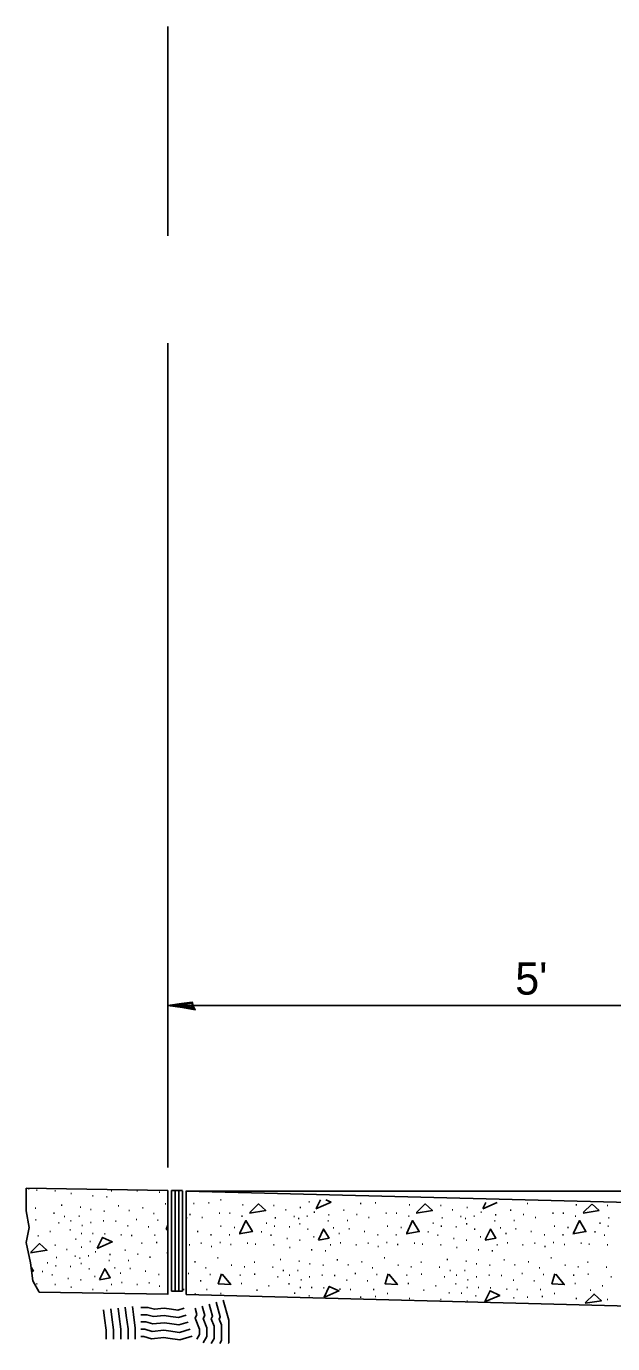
# Model space of a CAD drawing. Extents: x -0.01 to 2.83, y -0.11 to 1.83.
# Drawn here: x 0.5554 to 0.7679, y 0.4078 to 0.8847 of the extents above; entities that cross this region are included whole.
import ezdxf

# ---------------------------------------------------------------- set-up
doc = ezdxf.new("R2010")
doc.units = 0
doc.layers.add('RD_Pr_Roadway_Dimensions', color=7, linetype='Continuous')
doc.layers.add('SH_General_Details', color=7, linetype='Continuous')

msp = doc.modelspace()

# ---------------------------------------------------------------- linework, layer by layer
at = {"layer": 'RD_Pr_Roadway_Dimensions'}
msp.add_line((0.60663, 0.53028), (0.8633, 0.53028), dxfattribs=at)
msp.add_lwpolyline([(0.61581, 0.53014), (0.6155, 0.53151), (0.61162, 0.53092), (0.60663, 0.53028), (0.61196, 0.52954), (0.61663, 0.52872), (0.61581, 0.53014), (0.6154, 0.53105), (0.60998, 0.53027), (0.6159, 0.52923), (0.61503, 0.53039), (0.61254, 0.53024), (0.61493, 0.52987)], dxfattribs=at)
at = {"layer": 'SH_General_Details'}
for p, q in [((0.60663, 0.80889), (0.60663, 0.88469)), ((0.60663, 0.47158), (0.60663, 0.77002)), ((0.55542, 0.46409), (0.60665, 0.46325)), ((0.55618, 0.46388), (0.55644, 0.46388)), ((0.55907, 0.46343), (0.55933, 0.46343)), ((0.56571, 0.4632), (0.56597, 0.4632)), ((0.58618, 0.4632), (0.58644, 0.4632)), ((0.59548, 0.4632), (0.59575, 0.4632)), ((0.60349, 0.46263), (0.60375, 0.46263)), ((0.60665, 0.46325), (0.60665, 0.46325)), ((0.60665, 0.46325), (0.60665, 0.42569)), ((0.60798, 0.46325), (0.60798, 0.4268)), ((0.60798, 0.46325), (0.61197, 0.46325)), ((0.60931, 0.46325), (0.60931, 0.4268)), ((0.61064, 0.46308), (0.61064, 0.4268)), ((0.61197, 0.46314), (0.61197, 0.4268)), ((0.6133, 0.46308), (0.6133, 0.46314)), ((0.6133, 0.42569), (0.6133, 0.46314)), ((0.6133, 0.46308), (0.8633, 0.46308)), ((0.86064, 0.45676), (0.6133, 0.46308)), ((0.56809, 0.45798), (0.56836, 0.45798)), ((0.5715, 0.46223), (0.57176, 0.46223)), ((0.57937, 0.46138), (0.57963, 0.46138)), ((0.58442, 0.46104), (0.58468, 0.46104)), ((0.60576, 0.45849), (0.60602, 0.45849)), ((0.616, 0.45861), (0.61627, 0.45861)), ((0.62139, 0.45884), (0.62166, 0.45884)), ((0.62576, 0.45997), (0.62603, 0.45997)), ((0.63371, 0.45815), (0.63397, 0.45815)), ((0.645, 0.45781), (0.64527, 0.45781)), ((0.65775, 0.45917), (0.65802, 0.45917)), ((0.67642, 0.45861), (0.67669, 0.45861)), ((0.68182, 0.45884), (0.68208, 0.45884)), ((0.69413, 0.45815), (0.69439, 0.45815)), ((0.70543, 0.45781), (0.70569, 0.45781)), ((0.73685, 0.45861), (0.73711, 0.45861)), ((0.75455, 0.45815), (0.75482, 0.45815)), ((0.76585, 0.45781), (0.76611, 0.45781)), ((0.55862, 0.4569), (0.55888, 0.4569)), ((0.56531, 0.45514), (0.56558, 0.45514)), ((0.56911, 0.45389), (0.56938, 0.45389)), ((0.57439, 0.45401), (0.57466, 0.45401)), ((0.57488, 0.4573), (0.57515, 0.4573)), ((0.57869, 0.45639), (0.57895, 0.45639)), ((0.58351, 0.45582), (0.58377, 0.45582)), ((0.58867, 0.45775), (0.58894, 0.45775)), ((0.59259, 0.45605), (0.59285, 0.45605)), ((0.59753, 0.45707), (0.59779, 0.45707)), ((0.60144, 0.45491), (0.60171, 0.45491)), ((0.61342, 0.45339), (0.61368, 0.45339)), ((0.61458, 0.45464), (0.61485, 0.45464)), ((0.61895, 0.45356), (0.61922, 0.45356)), ((0.62525, 0.45509), (0.62552, 0.45509)), ((0.629, 0.45509), (0.62926, 0.45509)), ((0.63343, 0.45395), (0.63369, 0.45395)), ((0.64551, 0.45339), (0.64578, 0.45339)), ((0.64926, 0.45634), (0.64952, 0.45634)), ((0.65232, 0.45384), (0.65259, 0.45384)), ((0.65395, 0.45316), (0.65421, 0.45316)), ((0.65457, 0.45719), (0.65484, 0.45719)), ((0.65707, 0.45395), (0.65734, 0.45395)), ((0.65963, 0.45543), (0.65989, 0.45543)), ((0.6649, 0.45447), (0.66517, 0.45447)), ((0.67035, 0.45611), (0.67062, 0.45611)), ((0.67501, 0.45464), (0.67527, 0.45464)), ((0.67938, 0.45356), (0.67964, 0.45356)), ((0.68568, 0.45509), (0.68594, 0.45509)), ((0.68942, 0.45509), (0.68968, 0.45509)), ((0.69385, 0.45395), (0.69411, 0.45395)), ((0.70594, 0.45339), (0.7062, 0.45339)), ((0.70968, 0.45634), (0.70995, 0.45634)), ((0.71274, 0.45384), (0.71301, 0.45384)), ((0.71437, 0.45316), (0.71464, 0.45316)), ((0.715, 0.45719), (0.71526, 0.45719)), ((0.71749, 0.45395), (0.71776, 0.45395)), ((0.72005, 0.45543), (0.72031, 0.45543)), ((0.72532, 0.45447), (0.72559, 0.45447)), ((0.73077, 0.45611), (0.73104, 0.45611)), ((0.73543, 0.45464), (0.73569, 0.45464)), ((0.7398, 0.45356), (0.74006, 0.45356)), ((0.7461, 0.45509), (0.74636, 0.45509)), ((0.74984, 0.45509), (0.75011, 0.45509)), ((0.75427, 0.45395), (0.75453, 0.45395)), ((0.76636, 0.45339), (0.76662, 0.45339)), ((0.55873, 0.45264), (0.55899, 0.45264)), ((0.56389, 0.44844), (0.56416, 0.44844)), ((0.56707, 0.45162), (0.56734, 0.45162)), ((0.57116, 0.44907), (0.57142, 0.44907)), ((0.57138, 0.4523), (0.57165, 0.4523)), ((0.57557, 0.4506), (0.57583, 0.4506)), ((0.57863, 0.45168), (0.57889, 0.45168)), ((0.58323, 0.4523), (0.58349, 0.4523)), ((0.58771, 0.45219), (0.58797, 0.45219)), ((0.59208, 0.45049), (0.59234, 0.45049)), ((0.5952, 0.45281), (0.59546, 0.45281)), ((0.59957, 0.45015), (0.59983, 0.45015)), ((0.60298, 0.45253), (0.60324, 0.45253)), ((0.61737, 0.44847), (0.61763, 0.44847)), ((0.62576, 0.4504), (0.62603, 0.4504)), ((0.6307, 0.44994), (0.63096, 0.44994)), ((0.64046, 0.44836), (0.64072, 0.44836)), ((0.64228, 0.45148), (0.64254, 0.45148)), ((0.64523, 0.4504), (0.64549, 0.4504)), ((0.65062, 0.45011), (0.65088, 0.45011)), ((0.6544, 0.45125), (0.65467, 0.45125)), ((0.6573, 0.44926), (0.65756, 0.44926)), ((0.66462, 0.45227), (0.66488, 0.45227)), ((0.66661, 0.44972), (0.66687, 0.44972)), ((0.6716, 0.45237), (0.67186, 0.45237)), ((0.67222, 0.44943), (0.67249, 0.44943)), ((0.67779, 0.44847), (0.67805, 0.44847)), ((0.68619, 0.4504), (0.68645, 0.4504)), ((0.69112, 0.44994), (0.69139, 0.44994)), ((0.70088, 0.44836), (0.70115, 0.44836)), ((0.7027, 0.45148), (0.70296, 0.45148)), ((0.70565, 0.4504), (0.70591, 0.4504)), ((0.71104, 0.45011), (0.71131, 0.45011)), ((0.71482, 0.45125), (0.71509, 0.45125)), ((0.71772, 0.44926), (0.71799, 0.44926)), ((0.72504, 0.45227), (0.7253, 0.45227)), ((0.72703, 0.44972), (0.72729, 0.44972)), ((0.73202, 0.45237), (0.73229, 0.45237)), ((0.73264, 0.44943), (0.73291, 0.44943)), ((0.73821, 0.44847), (0.73847, 0.44847)), ((0.74661, 0.4504), (0.74687, 0.4504)), ((0.75154, 0.44994), (0.75181, 0.44994)), ((0.76131, 0.44836), (0.76157, 0.44836)), ((0.76312, 0.45148), (0.76339, 0.45148)), ((0.76607, 0.4504), (0.76634, 0.4504)), ((0.55958, 0.44685), (0.55984, 0.44685)), ((0.5732, 0.44572), (0.57347, 0.44572)), ((0.57528, 0.44776), (0.57555, 0.44776)), ((0.57846, 0.44481), (0.57872, 0.44481)), ((0.57937, 0.44776), (0.57963, 0.44776)), ((0.58374, 0.44765), (0.584, 0.44765)), ((0.58964, 0.44719), (0.5899, 0.44719)), ((0.59344, 0.44702), (0.59371, 0.44702)), ((0.59713, 0.44424), (0.5974, 0.44424)), ((0.60184, 0.44708), (0.6021, 0.44708)), ((0.60252, 0.44447), (0.60279, 0.44447)), ((0.61436, 0.44359), (0.61462, 0.44359)), ((0.61867, 0.44427), (0.61893, 0.44427)), ((0.62219, 0.44722), (0.62245, 0.44722)), ((0.62548, 0.4445), (0.62574, 0.4445)), ((0.62889, 0.44722), (0.62915, 0.44722)), ((0.6294, 0.44376), (0.62966, 0.44376)), ((0.63547, 0.44427), (0.63573, 0.44427)), ((0.63836, 0.44381), (0.63863, 0.44381)), ((0.64392, 0.44711), (0.64419, 0.44711)), ((0.645, 0.44359), (0.64527, 0.44359)), ((0.64977, 0.44586), (0.65003, 0.44586)), ((0.65435, 0.44535), (0.65461, 0.44535)), ((0.65946, 0.44648), (0.65972, 0.44648)), ((0.66547, 0.44359), (0.66573, 0.44359)), ((0.66865, 0.44768), (0.66891, 0.44768)), ((0.66916, 0.44438), (0.66942, 0.44438)), ((0.67478, 0.44359), (0.67504, 0.44359)), ((0.67909, 0.44427), (0.67936, 0.44427)), ((0.68261, 0.44722), (0.68287, 0.44722)), ((0.6859, 0.4445), (0.68617, 0.4445)), ((0.68931, 0.44722), (0.68957, 0.44722)), ((0.68982, 0.44376), (0.69008, 0.44376)), ((0.69589, 0.44427), (0.69615, 0.44427)), ((0.69878, 0.44381), (0.69905, 0.44381)), ((0.70435, 0.44711), (0.70461, 0.44711)), ((0.70542, 0.44359), (0.70569, 0.44359)), ((0.71019, 0.44586), (0.71045, 0.44586)), ((0.71477, 0.44535), (0.71503, 0.44535)), ((0.71988, 0.44648), (0.72014, 0.44648)), ((0.72589, 0.44359), (0.72616, 0.44359)), ((0.72907, 0.44768), (0.72934, 0.44768)), ((0.72958, 0.44438), (0.72985, 0.44438)), ((0.7352, 0.44359), (0.73546, 0.44359)), ((0.73951, 0.44427), (0.73978, 0.44427)), ((0.74303, 0.44722), (0.7433, 0.44722)), ((0.74632, 0.4445), (0.74659, 0.4445)), ((0.74973, 0.44722), (0.74999, 0.44722)), ((0.75024, 0.44376), (0.7505, 0.44376)), ((0.75631, 0.44427), (0.75658, 0.44427)), ((0.75921, 0.44381), (0.75947, 0.44381)), ((0.76477, 0.44711), (0.76503, 0.44711)), ((0.76584, 0.44359), (0.76611, 0.44359)), ((0.56571, 0.44345), (0.56597, 0.44345)), ((0.56622, 0.43902), (0.56648, 0.43902)), ((0.56996, 0.44197), (0.57023, 0.44197)), ((0.57303, 0.43948), (0.57329, 0.43948)), ((0.57466, 0.4388), (0.57492, 0.4388)), ((0.57528, 0.44282), (0.57555, 0.44282)), ((0.57778, 0.43959), (0.57804, 0.43959)), ((0.58033, 0.44107), (0.5806, 0.44107)), ((0.58561, 0.4401), (0.58588, 0.4401)), ((0.59106, 0.44175), (0.59132, 0.44175)), ((0.59571, 0.44027), (0.59598, 0.44027)), ((0.60008, 0.43919), (0.60035, 0.43919)), ((0.60638, 0.44073), (0.60664, 0.44073)), ((0.62236, 0.44302), (0.62262, 0.44302)), ((0.62463, 0.43888), (0.62489, 0.43888)), ((0.65079, 0.44262), (0.65105, 0.44262)), ((0.65866, 0.44177), (0.65892, 0.44177)), ((0.66371, 0.44143), (0.66398, 0.44143)), ((0.68278, 0.44302), (0.68304, 0.44302)), ((0.68505, 0.43888), (0.68532, 0.43888)), ((0.71121, 0.44262), (0.71148, 0.44262)), ((0.71908, 0.44177), (0.71935, 0.44177)), ((0.72413, 0.44143), (0.7244, 0.44143)), ((0.7432, 0.44302), (0.74347, 0.44302)), ((0.74547, 0.43888), (0.74574, 0.43888)), ((0.56117, 0.43399), (0.56143, 0.43399)), ((0.56299, 0.43711), (0.56325, 0.43711)), ((0.56594, 0.43603), (0.5662, 0.43603)), ((0.57133, 0.43575), (0.57159, 0.43575)), ((0.57511, 0.43688), (0.57537, 0.43688)), ((0.57801, 0.4349), (0.57827, 0.4349)), ((0.58533, 0.43791), (0.58559, 0.43791)), ((0.58731, 0.43535), (0.58758, 0.43535)), ((0.59231, 0.438), (0.59257, 0.438)), ((0.59293, 0.43507), (0.59319, 0.43507)), ((0.59849, 0.43411), (0.59876, 0.43411)), ((0.6164, 0.43746), (0.61666, 0.43746)), ((0.62031, 0.4353), (0.62058, 0.4353)), ((0.62962, 0.43621), (0.62989, 0.43621)), ((0.63433, 0.43564), (0.6346, 0.43564)), ((0.63791, 0.43729), (0.63817, 0.43729)), ((0.64461, 0.43553), (0.64487, 0.43553)), ((0.64738, 0.43837), (0.64765, 0.43837)), ((0.64841, 0.43428), (0.64867, 0.43428)), ((0.65369, 0.43439), (0.65395, 0.43439)), ((0.65418, 0.43769), (0.65444, 0.43769)), ((0.65798, 0.43678), (0.65824, 0.43678)), ((0.6628, 0.43621), (0.66307, 0.43621)), ((0.66797, 0.43814), (0.66823, 0.43814)), ((0.67188, 0.43644), (0.67215, 0.43644)), ((0.67682, 0.43746), (0.67708, 0.43746)), ((0.68074, 0.4353), (0.681, 0.4353)), ((0.69004, 0.43621), (0.69031, 0.43621)), ((0.69475, 0.43564), (0.69502, 0.43564)), ((0.69833, 0.43729), (0.69859, 0.43729)), ((0.70503, 0.43553), (0.70529, 0.43553)), ((0.70781, 0.43837), (0.70807, 0.43837)), ((0.70883, 0.43428), (0.70909, 0.43428)), ((0.71411, 0.43439), (0.71437, 0.43439)), ((0.7146, 0.43769), (0.71486, 0.43769)), ((0.7184, 0.43678), (0.71866, 0.43678)), ((0.72322, 0.43621), (0.72349, 0.43621)), ((0.72839, 0.43814), (0.72865, 0.43814)), ((0.73231, 0.43644), (0.73257, 0.43644)), ((0.73724, 0.43746), (0.73751, 0.43746)), ((0.74116, 0.4353), (0.74142, 0.4353)), ((0.75046, 0.43621), (0.75073, 0.43621)), ((0.75518, 0.43564), (0.75544, 0.43564)), ((0.75875, 0.43729), (0.75902, 0.43729)), ((0.76545, 0.43553), (0.76571, 0.43553)), ((0.55907, 0.42945), (0.55933, 0.42945)), ((0.56463, 0.43274), (0.56489, 0.43274)), ((0.56571, 0.42922), (0.56597, 0.42922)), ((0.57048, 0.43149), (0.57074, 0.43149)), ((0.57505, 0.43098), (0.57532, 0.43098)), ((0.58016, 0.43212), (0.58042, 0.43212)), ((0.58618, 0.42922), (0.58644, 0.42922)), ((0.58936, 0.43331), (0.58962, 0.43331)), ((0.58987, 0.43002), (0.59013, 0.43002)), ((0.59548, 0.42922), (0.59575, 0.42922)), ((0.5998, 0.4299), (0.60006, 0.4299)), ((0.60332, 0.43286), (0.60358, 0.43286)), ((0.61407, 0.4332), (0.61434, 0.4332)), ((0.61844, 0.43054), (0.61871, 0.43054)), ((0.62185, 0.43292), (0.62211, 0.43292)), ((0.63274, 0.43269), (0.63301, 0.43269)), ((0.63325, 0.42963), (0.63352, 0.42963)), ((0.63802, 0.43303), (0.63829, 0.43303)), ((0.64636, 0.43201), (0.64663, 0.43201)), ((0.65045, 0.42946), (0.65071, 0.42946)), ((0.65068, 0.43269), (0.65094, 0.43269)), ((0.65486, 0.43099), (0.65512, 0.43099)), ((0.65792, 0.43207), (0.65819, 0.43207)), ((0.66252, 0.43269), (0.66278, 0.43269)), ((0.667, 0.43258), (0.66727, 0.43258)), ((0.67137, 0.43088), (0.67164, 0.43088)), ((0.67449, 0.4332), (0.67476, 0.4332)), ((0.67886, 0.43054), (0.67913, 0.43054)), ((0.68227, 0.43292), (0.68253, 0.43292)), ((0.69317, 0.43269), (0.69343, 0.43269)), ((0.69368, 0.42963), (0.69394, 0.42963)), ((0.69844, 0.43303), (0.69871, 0.43303)), ((0.70679, 0.43201), (0.70705, 0.43201)), ((0.71087, 0.42946), (0.71114, 0.42946)), ((0.7111, 0.43269), (0.71136, 0.43269)), ((0.71528, 0.43099), (0.71554, 0.43099)), ((0.71835, 0.43207), (0.71861, 0.43207)), ((0.72294, 0.43269), (0.72321, 0.43269)), ((0.72742, 0.43258), (0.72769, 0.43258)), ((0.73179, 0.43088), (0.73206, 0.43088)), ((0.73492, 0.4332), (0.73518, 0.4332)), ((0.73929, 0.43054), (0.73955, 0.43054)), ((0.74269, 0.43292), (0.74295, 0.43292)), ((0.75359, 0.43269), (0.75385, 0.43269)), ((0.7541, 0.42963), (0.75436, 0.42963)), ((0.75886, 0.43303), (0.75913, 0.43303)), ((0.76721, 0.43201), (0.76747, 0.43201)), ((0.60665, 0.4258), (0.56008, 0.42652)), ((0.5715, 0.42826), (0.57176, 0.42826)), ((0.57937, 0.42741), (0.57963, 0.42741)), ((0.58442, 0.42707), (0.58468, 0.42707)), ((0.60349, 0.42866), (0.60375, 0.42866)), ((0.60798, 0.4268), (0.61197, 0.4268)), ((0.61231, 0.42741), (0.61258, 0.42741)), ((0.8327, 0.41982), (0.6133, 0.42569)), ((0.61651, 0.4259), (0.61677, 0.4259)), ((0.62071, 0.42747), (0.62098, 0.42747)), ((0.62576, 0.42599), (0.62603, 0.42599)), ((0.63887, 0.42724), (0.63914, 0.42724)), ((0.64319, 0.42883), (0.64345, 0.42883)), ((0.65249, 0.42611), (0.65276, 0.42611)), ((0.65457, 0.42815), (0.65484, 0.42815)), ((0.65775, 0.4252), (0.65802, 0.4252)), ((0.65866, 0.42815), (0.65892, 0.42815)), ((0.66303, 0.42804), (0.66329, 0.42804)), ((0.66893, 0.42759), (0.6692, 0.42759)), ((0.67273, 0.42741), (0.673, 0.42741)), ((0.67642, 0.42463), (0.67669, 0.42463)), ((0.68113, 0.42747), (0.6814, 0.42747)), ((0.68182, 0.42486), (0.68208, 0.42486)), ((0.68619, 0.42599), (0.68645, 0.42599)), ((0.69929, 0.42724), (0.69956, 0.42724)), ((0.70361, 0.42883), (0.70387, 0.42883)), ((0.7085, 0.42624), (0.70877, 0.42624)), ((0.71292, 0.42611), (0.71318, 0.42611)), ((0.715, 0.42815), (0.71526, 0.42815)), ((0.71817, 0.4252), (0.71844, 0.4252)), ((0.71908, 0.42815), (0.71935, 0.42815)), ((0.72345, 0.42804), (0.72372, 0.42804)), ((0.72936, 0.42759), (0.72962, 0.42759)), ((0.73195, 0.42441), (0.73222, 0.42441)), ((0.73316, 0.42741), (0.73342, 0.42741)), ((0.73685, 0.42463), (0.73711, 0.42463)), ((0.74155, 0.42747), (0.74182, 0.42747)), ((0.74224, 0.42486), (0.7425, 0.42486)), ((0.74661, 0.42599), (0.74687, 0.42599)), ((0.75972, 0.42724), (0.75998, 0.42724)), ((0.76403, 0.42883), (0.76429, 0.42883)), ((0.69413, 0.42418), (0.69439, 0.42418)), ((0.70543, 0.42384), (0.70569, 0.42384)), ((0.715, 0.42321), (0.71526, 0.42321)), ((0.75455, 0.42418), (0.75482, 0.42418)), ((0.76585, 0.42384), (0.76611, 0.42384))]:
    msp.add_line(p, q, dxfattribs=at)
for points in [[(0.56008, 0.42652), (0.55775, 0.43055), (0.55695, 0.43709), (0.55542, 0.44441), (0.55642, 0.44995), (0.55542, 0.45598), (0.55542, 0.46409)], [(0.63634, 0.45527), (0.63951, 0.45845), (0.64215, 0.456), (0.63628, 0.45514)], [(0.66583, 0.45904), (0.66036, 0.45671)], [(0.66041, 0.45679), (0.66196, 0.45996)], [(0.66395, 0.45993), (0.66583, 0.45904)], [(0.69676, 0.45527), (0.69993, 0.45845), (0.70257, 0.456), (0.6967, 0.45514)], [(0.72598, 0.45893), (0.72079, 0.45671)], [(0.72083, 0.45679), (0.72191, 0.45899)], [(0.75718, 0.45527), (0.76028, 0.45838)], [(0.76043, 0.45837), (0.763, 0.456)], [(0.763, 0.456), (0.75712, 0.45514)], [(0.6061, 0.44917), (0.60665, 0.45089)], [(0.60665, 0.44913), (0.6061, 0.44917)], [(0.6133, 0.4504), (0.6134, 0.4504)], [(0.63283, 0.4478), (0.63495, 0.45237), (0.63733, 0.4484), (0.63257, 0.4476)], [(0.66126, 0.44549), (0.66312, 0.44932), (0.6651, 0.44609), (0.66123, 0.44535)], [(0.69325, 0.4478), (0.69537, 0.45237), (0.69775, 0.4484), (0.69299, 0.4476)], [(0.72169, 0.44549), (0.72354, 0.44932), (0.72552, 0.44609), (0.72165, 0.44535)], [(0.75368, 0.4478), (0.75579, 0.45237), (0.75817, 0.4484), (0.75341, 0.4476)], [(0.55704, 0.44091), (0.56022, 0.44408), (0.56286, 0.44164), (0.55699, 0.44078)], [(0.58111, 0.44243), (0.58303, 0.44633), (0.58653, 0.44468), (0.58107, 0.44235)], [(0.55714, 0.43552), (0.55803, 0.43403)], [(0.55803, 0.43403), (0.55734, 0.43392)], [(0.58197, 0.43113), (0.58382, 0.43496), (0.5858, 0.43172), (0.58194, 0.43099)], [(0.60661, 0.43013), (0.60665, 0.43013)], [(0.62636, 0.433), (0.62946, 0.42923), (0.62497, 0.42956), (0.62609, 0.43307)], [(0.68678, 0.433), (0.68988, 0.42923), (0.68539, 0.42956), (0.68651, 0.43307)], [(0.7472, 0.433), (0.75031, 0.42923), (0.74581, 0.42956), (0.74693, 0.43307)], [(0.66327, 0.42467), (0.66519, 0.42857), (0.66869, 0.42692), (0.66323, 0.42459)], [(0.7215, 0.42307), (0.72342, 0.42697), (0.72692, 0.42532), (0.72146, 0.42299)], [(0.75794, 0.42265), (0.76111, 0.42582), (0.76376, 0.42338), (0.75788, 0.42252)], [(0.58342, 0.42014), (0.58377, 0.41708), (0.58434, 0.41273), (0.58434, 0.40949)], [(0.58605, 0.42044), (0.58638, 0.41739), (0.58698, 0.4129), (0.58698, 0.40949)], [(0.58867, 0.42073), (0.58901, 0.41772), (0.58962, 0.41308), (0.58962, 0.40949)], [(0.59129, 0.42102), (0.59163, 0.41803), (0.59226, 0.41325), (0.59226, 0.40949)], [(0.59392, 0.42131), (0.59425, 0.41836), (0.5949, 0.41343), (0.5949, 0.40949)], [(0.59687, 0.42098), (0.5995, 0.42098), (0.6018, 0.42033), (0.60541, 0.42065), (0.60804, 0.42033), (0.61034, 0.42), (0.61263, 0.42065)], [(0.61658, 0.42065), (0.61723, 0.41836), (0.61658, 0.41704), (0.61822, 0.4131), (0.61822, 0.41113), (0.61723, 0.40949)], [(0.61911, 0.42138), (0.62005, 0.41809), (0.61948, 0.41694), (0.62086, 0.41363), (0.62086, 0.4104), (0.6195, 0.40813)], [(0.62165, 0.4221), (0.62288, 0.41783), (0.62238, 0.41684), (0.6235, 0.41416), (0.6235, 0.40967), (0.62241, 0.40785)], [(0.62419, 0.42283), (0.6257, 0.41757), (0.62528, 0.41674), (0.62614, 0.41469), (0.62614, 0.40894), (0.62549, 0.40785)], [(0.62673, 0.42356), (0.62878, 0.41639), (0.62878, 0.4082), (0.62856, 0.40785)], [(0.59687, 0.41834), (0.59913, 0.41834), (0.60155, 0.41765), (0.60537, 0.418), (0.60769, 0.41771), (0.61052, 0.4173), (0.61336, 0.41812)], [(0.59687, 0.4157), (0.59876, 0.4157), (0.60129, 0.41498), (0.60532, 0.41534), (0.60734, 0.41509), (0.6107, 0.41461), (0.61409, 0.41558)], [(0.59687, 0.41306), (0.59839, 0.41306), (0.60104, 0.4123), (0.60528, 0.41269), (0.60699, 0.41247), (0.61089, 0.41192), (0.61481, 0.41304)], [(0.59687, 0.41042), (0.59802, 0.41042), (0.60079, 0.40963), (0.60523, 0.41003), (0.60663, 0.40986), (0.61107, 0.40922), (0.61554, 0.4105)]]:
    msp.add_lwpolyline(points, dxfattribs=at)

# ---------------------------------------------------------------- texts
at = {"layer": 'RD_Pr_Roadway_Dimensions'}
msp.add_text("5'", height=0.011667, dxfattribs=at).set_placement((0.73255, 0.5342))

doc.saveas('drawing.dxf')
